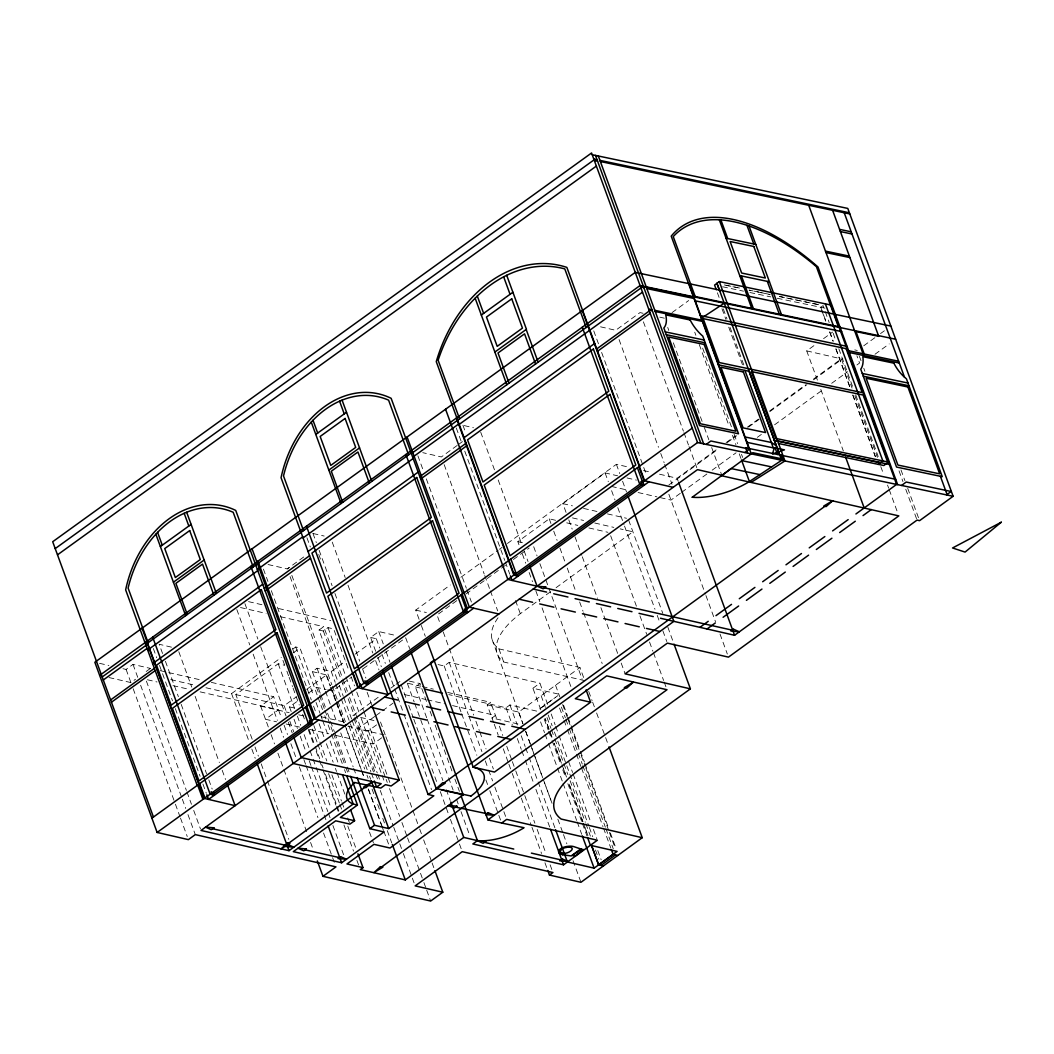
<?xml version="1.0" encoding="UTF-8"?>
<svg xmlns="http://www.w3.org/2000/svg" width="1054" height="1054" viewBox="0 0 1054 1054"><rect width="100%" height="100%" fill="white"/><g stroke="black" fill="none" stroke-linecap="round" stroke-linejoin="round"><path stroke-width="0.75" stroke-dasharray="5 3.75" d="M820.658 307.386L823.082 305.581L824.676 310.271M337.082 679.316L319.059 630.055L323.71 626.656L342.3 677.458M319.059 630.055L323.354 631.017L328.005 627.617L333.657 628.922M426.646 717.708L415.381 686.918L419.966 683.572L427.845 705.126M540.807 709.803L532.929 688.249L559.634 694.349L536.644 711.107L509.938 704.942L506.052 707.761L448.78 694.599M122.975 668.71L126.098 669.435L133.002 664.415L150.59 668.447M109.036 677.551L130.907 682.584L135.518 679.237M146.19 671.49L150.116 668.631M268.072 564.536L287.268 568.923L304.316 556.552M457.186 445.447L441.362 456.949L422.759 452.653M458.503 444.485L462.456 441.613M672.017 312.616L688.67 300.535M205.952 687.735L231.551 693.611L281.326 657.446M293.117 648.882L295.739 646.985L299.982 647.999L317.438 695.732M252.183 739.236L235.846 694.586L278.216 663.77L284.54 665.245M293.42 652.755L299.982 647.999M268.309 726.97L260.681 706.114L273.671 696.681L281.299 717.524M235.846 694.586L284.158 705.719L296.082 697.05M306.674 689.356L326.529 674.916L330.469 685.693M320.232 693.176L312.353 671.622L317.056 668.236L331.246 671.517L345.831 660.924M355.106 654.178L376.318 638.75L379.703 647.999M419.097 619.33L415.724 610.095L450.269 584.996M460.901 577.276L498.107 550.241M499.438 549.266L502.099 547.342M507.409 543.482L616.379 464.313L629.172 467.238M566.064 512.402L562.849 503.641L605.088 472.917L617.618 475.802M291.194 711.529L289.507 706.905L297.215 701.305M308.782 692.9L316.503 687.3L326.121 689.5M518.963 544.734L517.843 541.651L549.226 518.832L555.577 520.294M327.715 689.869L332.524 690.976L351.153 677.432M363.129 668.723L405.698 637.775L409.65 648.553M456.777 600.661L437.028 615.009L440.401 624.245M465.987 593.955L500.215 569.081M501.533 568.132L505.485 565.26M513.377 559.516L529.174 548.04M817.417 380.138L806.718 350.89L815.796 344.302M823.569 338.65L832.647 332.063M659.527 474.208L677.103 478.239L716.839 449.36M726.114 442.614L735.389 435.869M747.299 427.213L759.223 418.543M769.815 410.836L805.585 384.842M813.53 379.058L841.342 358.834L852.054 388.096M668.842 484.998L717.972 449.294M727.273 442.535L736.575 435.776M748.524 427.094L759.144 419.373M769.776 411.653L806.956 384.631M813.596 379.809L842.818 358.571M352.892 715.666L380.349 695.719M390.81 688.117L394.736 685.271M396.054 684.323L399.967 681.477M863.74 345.791L875.347 337.346M880.512 333.591L884.385 330.772M680.291 493.325L670.99 500.083L658.46 497.211M681.622 492.363L706.852 474.023M712.161 470.163L736.074 452.798M757.312 437.357L762.635 433.497M774.585 424.802L823.727 389.097M831.685 383.3L847.627 371.719M856.928 364.974L859.577 363.037L856.902 355.738M374.71 716.47L357.701 728.815L383.801 734.822M376.014 715.521L381.245 711.727M382.549 710.765L393.01 703.176M875.004 354.249L889.194 343.92M584.772 680.647L503.707 662.004A84.834 36.521 -20.1 0 1 520.32 613.678L550.794 591.518M556.09 587.671L632.927 531.796L620.187 528.871M493.667 722.622L487.172 704.849L490.65 702.32L497.159 720.08M532.929 688.249L539.898 683.176L547.79 704.731M487.172 704.849L518.66 712.082L579.95 667.498L584.232 679.184M541.163 707.801L555.629 697.274M347.794 726.101L368.373 730.83L376.871 724.665M381.693 737.813L373.195 743.979L335.185 735.257M375.685 651.293L370.613 637.433L378.755 631.557L396.567 635.667M438.069 664.573L444.182 665.97L449.215 662.334L539.898 683.176M287.268 568.923L289.007 567.684M758.761 292.09L749.051 290.113L755.507 291.444M760.303 292.485L770.013 294.461M779.591 296.53L819.841 304.922L779.631 296.503M757.115 291.787L769.987 294.488M722.622 286.78L743.518 291.167M749.947 292.525L770.843 296.912M777.272 298.256L824.979 308.163M643.546 470.545L651.543 472.376M627.025 477.949L636.418 480.11M611.465 486.434L627.13 490.018M638.105 492.534L656.892 496.842M313.078 533.508L324.184 536.051M160.182 670.647L201.736 680.173M211.327 682.373L273.671 696.681M289.507 706.905L295.91 708.38M321.444 716.812L344.724 722.148M147.402 679.764L156.993 681.964M172.988 685.627L188.969 689.29M200.155 691.859L278.48 709.829L265.503 719.263L276.583 721.806M260.681 706.114L289.191 712.662M298.69 714.836L303.447 715.929M286.082 723.993L300.337 727.26M309.836 729.447L328.848 733.795M643.059 313.288L640.028 312.59L615.681 330.284L599.818 326.648M659.778 317.135L664.336 318.189M806.718 350.89L841.342 358.834M464.221 425.605L473.444 427.726M562.849 503.641L572.401 505.828M583.547 508.397L597.868 511.691M607.42 513.891L626.524 518.278M572.441 517.883L583.587 520.452M594.719 523.008L613.823 527.395M566.683 522.837L577.79 525.393M588.896 527.935L607.934 532.31M517.843 541.651L522.428 542.705M415.724 610.095L426.369 612.545M498.041 617.776A84.834 36.521 -20.1 0 0 498.898 648.856L579.95 667.498M248.52 601.636L262.749 604.904M278.559 608.527L330.719 620.516M240.496 607.539L266.095 613.415M280.496 616.722L323.71 626.656M407.924 683.295L420.651 686.22M422.246 686.589L433.378 689.145M447.7 692.438L490.65 702.32M415.381 686.918L421.745 688.381M404.789 694.626L425.46 699.382M427.054 699.737L444.551 703.769M452.509 705.587L495.459 715.468L491.981 717.998L520.32 724.506M360.56 717.431L375.909 720.976M99.537 663.322L108.905 665.482M170.761 679.646L194.753 685.166M370.613 637.433L376.318 638.75M409.321 681.095L419.966 683.572M312.353 671.622L326.529 674.916M854.768 349.888L857.284 350.481M171.499 647.169L159.18 644.257L162.593 653.572M859.418 356.331L861.026 360.705M863.793 368.254L864.912 371.324M900.972 469.873L904.912 480.65M907.731 488.345L919.562 520.676M899.022 470.822L902.962 481.599M905.781 489.293L917.046 520.096M825.308 311.76L829.182 322.59M833.2 333.314L835.941 341.061M838.826 348.716L853.411 388.794M855.729 394.907L878.206 456.54M854.873 395.79L877.402 457.383M880.788 466.619L883.608 474.313M887.547 485.09L888.68 488.173M889.233 489.715L898.258 514.352M820.789 307.281L825.862 321.141M829.801 331.918L833.187 341.153M836.006 348.861L850.091 387.345M852.91 395.052L875.439 456.632M821.791 310.456L825.73 321.233M829.682 332.01L833.055 341.259M835.875 348.953L849.959 387.45M852.778 395.145L875.321 456.725M820.802 389.374L843.345 450.967M717.405 292.788L719.091 297.412M723.307 308.941L726.983 318.967M730.066 327.425L743.887 365.158M721.964 308.664L725.903 319.441M728.722 327.135L742.806 365.633M702.636 348.11L731.924 428.174M734.177 434.34L737.563 443.576M741.502 454.353L742.635 457.436M694.744 332.194L695.864 335.277M699.25 344.513L729.104 426.119M732.49 435.355L735.876 444.59M739.249 453.826L740.936 458.45M667.722 327.425L668.842 330.508M673.348 342.827L702.083 421.35M704.349 427.516L708.855 439.834M711.674 447.528L721.252 473.707M643.401 321.826L683.414 431.152M683.98 432.68L688.486 444.999M689.039 446.54L696.931 468.095M677.103 478.239L678.236 481.322M619.054 339.533L658.5 447.304M660.753 453.47L664.139 462.706M664.692 464.247L672.017 484.26M668.855 494.234L705.363 594.008M705.93 595.536L715.508 621.715M720.014 634.034L727.339 654.047M593.745 330.877L598.817 344.724M601.623 352.431L646.708 475.604M616.379 464.313L619.765 473.549M622.585 481.243L626.524 492.02M628.645 520.109L662.795 613.402M667.867 627.262L672.926 641.109M605.088 472.917L608.303 481.691M611.597 490.69L614.969 499.925M617.789 507.633L623.994 524.563M624.548 526.104L654.982 609.252M657.235 615.404L660.054 623.112M662.861 630.806L666.813 641.583M610.648 535.748L636.563 606.577M639.949 615.813L646.708 634.297M649.527 641.991L652.9 651.227M653.467 652.769L663.612 680.489M664.178 682.017L666.431 688.183M568.791 519.859L572.177 529.108M574.983 536.802L581.755 555.274M582.309 556.815L597.526 598.395M600.912 607.631L617.815 653.823M621.188 663.058L625.141 673.835M549.226 518.832L550.913 523.456M553.732 531.15L557.118 540.386M559.938 548.08L565.01 561.94M567.263 568.106L576.274 592.73M579.647 601.979L583.033 611.215M583.6 612.756L602.19 663.559M588.712 691.424L592.098 700.66M592.651 702.201L594.351 706.812M596.604 712.978L605.049 736.074M605.615 737.616L608.435 745.31M533.693 546.71L537.066 555.945M539.885 563.64L548.343 586.735M548.897 588.277L582.151 679.119M480.729 432.232L494.813 470.73M498.199 479.965L521.862 544.628M524.115 550.794L528.054 561.571M522.349 553.969L525.722 563.205M529.108 572.441L532.494 581.676M535.867 590.925L539.819 601.702M542.072 607.855L571.373 687.919M462.93 425.236L465.749 432.93M563.574 705.139L567.526 715.916M568.08 717.445L579.924 749.789M580.477 751.318L584.43 762.108M584.983 763.636L608.092 826.771M610.345 832.923L615.984 848.325M555.537 685.245L559.819 696.931M562.612 704.546L567.684 718.406M568.238 719.948L580.635 753.821M581.202 755.362L585.141 766.139M585.708 767.681L608.817 830.802M609.37 832.344L615.009 847.745M561.4 707.076L565.352 717.853M565.906 719.395L568.725 727.089M569.292 728.63L577.737 751.726M578.303 753.267L582.256 764.045M582.809 765.586L605.352 827.179M605.918 828.721L613.244 848.733M559.569 708.051L563.521 718.828M564.074 720.369L566.894 728.064M567.46 729.605L575.919 752.701M576.472 754.242L580.978 766.561M581.544 768.102L602.954 826.613M603.52 828.154L610.846 848.167M456.303 428.029L461.942 443.431M464.748 451.125L504.761 560.438M505.327 561.98L509.833 574.298M515.511 600.53L520.32 613.678M551.163 713.966L555.115 724.757M555.682 726.285L558.488 733.992M559.055 735.534L568.066 760.158M568.633 761.699L572.586 772.477M573.139 774.018L591.175 823.293M593.428 829.445L596.814 838.694M541.137 695.719L545.419 707.405M548.212 715.034L552.151 725.811M554.404 731.963L557.223 739.658M557.79 741.199L566.235 764.295M566.802 765.836L588.778 825.888M589.331 827.43L592.717 836.665M597.789 850.525L601.175 859.761M547 717.55L550.939 728.327M551.505 729.869L554.325 737.576M554.891 739.117L563.337 762.213M563.903 763.742L567.842 774.519M570.095 780.685L585.313 822.252M585.879 823.793L590.385 836.112M595.457 849.972L598.843 859.208M544.193 719.039L548.133 729.816M548.699 731.357L551.519 739.065M552.085 740.593L560.53 763.689M562.783 769.855L565.603 777.549M567.856 783.715L581.94 822.199M582.506 823.741L587.012 836.059M540.583 721.885L544.523 732.662M545.089 734.203L547.909 741.897M548.475 743.439L556.92 766.535M557.487 768.076L562.559 781.936M563.126 783.478L576.643 820.42M577.21 821.962L581.716 834.281M444.182 464.643L484.181 573.969M484.748 575.51L489.82 589.357M490.387 590.899L497.712 610.912M498.898 648.856L503.707 662.004M518.66 712.082L522.942 723.769M525.722 731.397L531.361 746.785M531.927 748.327L543.759 780.658M544.325 782.2L552.217 803.754M557.843 819.156L562.915 833.016M563.482 834.557L566.854 843.793M573.06 860.723L580.952 882.29M492.06 639.449L522.797 723.426M525.603 731.12L530.122 743.439M530.676 744.98L542.507 777.312M543.073 778.853L552.085 803.491M509.938 704.942L517.264 724.954M521.203 735.732L525.142 746.509M525.709 748.05L528.528 755.744M529.095 757.286L555.01 828.115M417.885 455.789L423.524 471.178M426.33 478.885L466.342 588.198M466.909 589.739L471.415 602.058M506.052 707.761L512.257 724.704M517.33 738.551L521.269 749.341M521.835 750.87L524.655 758.577M525.221 760.118L533.667 783.214M535.919 789.367L550.004 827.864M499.412 726.246L502.784 735.481M506.737 746.258L511.809 760.118M512.363 761.66L515.182 769.354M515.749 770.896L534.905 823.24M537.158 829.406L546.17 854.043M550.122 864.82L552.375 870.973M494.234 724.164L498.173 734.941M503.245 748.788L508.318 762.648M508.884 764.19L511.704 771.884M512.257 773.425L520.716 796.521M521.282 798.062L531.414 825.783M531.98 827.324L541.558 853.49M544.944 862.739L547.197 868.891M443.22 631.939L473.654 715.086M475.907 721.239L479.28 730.488M479.847 732.029L486.039 748.959M489.425 758.195L493.364 768.972M449.215 662.334L468.371 714.691M468.938 716.219L481.902 751.634M485.275 760.883L488.094 768.577M488.661 770.118L492.6 780.895M494.853 787.048L506.131 817.851M444.182 665.97L461.085 712.161M461.652 713.69L476.856 755.27M485.881 779.907L487.567 784.519M489.82 790.684L501.085 821.474M421.35 625.496L425.302 636.273M430.098 711.279L432.364 717.445M435.17 725.139L452.074 771.33M454.893 779.025L459.399 791.343M427.213 719.25L448.055 776.218M448.622 777.76L453.128 790.078M456.514 799.314L458.2 803.938M461.02 811.633L470.031 836.27M407.397 683.466L414.156 701.938M414.723 703.479L442.891 780.461M446.277 789.696L450.216 800.473M401.034 684.389L406.475 699.237M408.728 705.403L413.234 717.721M413.8 719.263L436.896 782.384M440.282 791.62L449.86 817.799M450.427 819.34L462.258 851.672M378.755 631.557L383.261 643.875M386.08 651.57L390.02 662.347M381.956 654.152L385.342 663.388M388.715 672.623L403.366 712.662M403.932 714.204L431.547 789.644M377.938 657.446L381.324 666.681M332.234 542.125L345.185 577.539M348.004 585.233L372.8 652.979M375.619 660.674L378.992 669.922M312.946 533.39L316.332 542.626M319.151 550.32L332.102 585.734M334.922 593.442L359.717 661.187M362.536 668.882L365.909 678.117M380.52 722.03L385.329 735.178M385.896 736.72L419.136 827.561M419.703 829.103L421.389 833.714M423.642 839.88L431.534 861.434M432.1 862.976L434.353 869.128M318.756 554.444L320.442 559.068M367.148 692.333L371.654 704.652M306.938 537.738L310.324 546.973M334.223 630.463L348.861 670.502M351.127 676.655L354.5 685.89M356.753 692.056L363.511 710.528M364.078 712.069L390.56 784.439M368.373 730.83L385.58 777.852M386.146 779.393L387.279 782.463M389.532 788.629L399.677 816.336M401.93 822.502L407.002 836.362M407.555 837.89L410.941 847.139M411.508 848.668L423.339 881.012M423.906 882.554L426.159 888.706M426.712 890.248L430.664 901.025M328.005 627.617L345.475 675.351M346.041 676.892L350.547 689.211M351.114 690.739L358.992 712.306M361.245 718.459L381.535 773.886M382.101 775.428L384.921 783.122M342.866 679L347.372 691.319M349.625 697.471L377.24 772.925M377.793 774.466L380.046 780.619M323.354 631.017L340.824 678.75M341.391 680.291L345.896 692.61M348.149 698.762L354.342 715.706M354.908 717.247L375.198 772.674M375.751 774.216L378.57 781.91M353.96 718.591L373.485 771.936M380.244 790.408L393.195 825.822M393.761 827.364L402.773 852.001M403.339 853.529L411.798 876.625M412.351 878.166L414.617 884.332M339.335 685.482L343.288 696.259M343.854 697.801L351.733 719.355M352.299 720.896L370.889 771.699M371.456 773.241L373.709 779.407M331.246 671.517L335.185 682.307M335.752 683.835L340.824 697.695M341.391 699.237L367.306 770.066M369.559 776.218L370.679 779.301M348.953 725.942L364.724 769.051M366.976 775.204L368.109 778.287M372.049 789.064L375.435 798.3M377.688 804.466L379.374 809.077M382.76 818.326L384.446 822.937M387.266 830.631L391.772 842.95M291.826 575.379L331.826 684.705M332.392 686.246L337.464 700.106M338.031 701.635L345.356 721.661M332.524 690.976L335.91 700.212M336.476 701.753L344.355 723.307M344.921 724.849L361.258 769.499M361.825 771.041L364.078 777.193M368.584 789.512L383.234 829.538M383.801 831.079L389.44 846.481M331.035 687.234L343.999 722.636M346.252 728.801L360.903 768.827M361.469 770.369L364.276 778.076M368.228 788.853L381.179 824.268M381.746 825.796L383.445 830.42M290.087 576.617L330.086 685.943M330.653 687.485L335.725 701.332M336.292 702.873L343.617 722.899M317.056 668.236L324.948 689.79M325.515 691.332L330.587 705.192M331.154 706.733L336.779 722.122M340.732 732.899L353.13 766.772M353.683 768.313L356.502 776.007M320.798 694.718L325.304 707.036M327.557 713.189L334.329 731.674M334.882 733.215L346.726 765.547M347.28 767.088L350.099 774.782M316.503 687.3L324.395 708.855M324.948 710.396L332.84 731.95M333.407 733.492L345.238 765.823M345.804 767.365L348.057 773.517M369.467 832.028L373.406 842.805M318.005 697.261L322.511 709.579M324.764 715.745L325.897 718.828M328.15 724.981L330.969 732.675M331.536 734.216L342.234 763.478M344.487 769.631L345.62 772.714M295.739 646.985L313.776 696.259M316.029 702.412L319.968 713.189M320.535 714.731L322.221 719.342M322.787 720.883L327.86 734.743M330.113 740.909L338.558 764.005M263.421 569.107L267.94 581.426M271.313 590.662L311.325 699.975M313.578 706.14L315.831 712.293M319.085 723.716L324.158 737.576M326.411 743.742L333.169 762.213M335.422 768.366L336.542 771.449M337.109 772.99L345.001 794.545M313.868 725.587L326.832 760.988M331.891 774.848L341.47 801.027M342.036 802.568L343.736 807.18M347.675 817.97L349.361 822.581M312.287 729.052L317.359 742.912M317.926 744.453L323.565 759.855M328.637 773.702L339.335 802.964M339.902 804.505L341.588 809.116M347.794 826.059L356.239 849.155M309.02 729.473L314.645 744.875M315.212 746.416L319.718 758.735M321.971 764.888L323.104 767.971M325.357 774.123L336.621 804.927M337.188 806.455L338.874 811.079M343.947 824.939L353.525 851.105M356.911 860.354L358.597 864.965M282.92 660.384L284.62 665.008M286.872 671.161L288.559 675.785M289.125 677.327L292.498 686.562M293.065 688.104L299.27 705.034M302.643 714.269L304.342 718.894M308.282 729.671L313.921 745.073M316.174 751.225L318.993 758.92M319.546 760.461L322.366 768.168M322.932 769.697L335.897 805.111M336.45 806.653L338.15 811.277M278.216 663.77L294.553 708.42M297.373 716.127L300.746 725.363M304.132 734.598L312.59 757.694M313.143 759.236L331.18 808.51M294.013 719.223L297.399 728.459M300.206 736.153L305.844 751.555M309.23 760.79L310.917 765.415M311.483 766.956L327.82 811.606M328.387 813.148L330.073 817.759M332.893 825.466L343.591 854.715M284.158 705.719L286.978 713.413M289.797 721.12L293.737 731.898M303.881 759.605L305.568 764.229M306.134 765.771L323.604 813.504M324.171 815.045L326.424 821.198M244.91 603.626L257.874 639.04M260.681 646.734L286.042 716.022M288.295 722.188L292.235 732.965M284.119 725.231L287.492 734.467M290.878 743.702L296.517 759.104M299.323 766.798L317.926 817.614M323.552 833.003L332.01 856.098M332.577 857.64L334.829 863.806M236.821 609.515L249.772 644.929M253.158 654.165L277.386 720.369M280.206 728.064L283.579 737.299M271.128 734.664L274.514 743.9M277.9 753.136L306.635 831.672M310.574 842.449L313.394 850.143M255.002 746.93L258.388 756.166M261.194 763.873L266.833 779.262M267.4 780.803L288.809 839.313M231.551 693.611L249.007 741.344M251.827 749.038L255.213 758.287M178.798 651.701L191.749 687.116M195.135 696.351L219.364 762.569M222.183 770.263L225.556 779.499M165.412 661.266L178.376 696.681M181.196 704.375L206.544 773.662M208.797 779.828L212.183 789.064M153.344 648.526L156.717 657.762M159.536 665.456L172.5 700.87M175.32 708.565L200.115 776.311M202.921 784.018L206.307 793.254M146.387 681.095L186.387 790.421M186.953 791.962L191.459 804.281M193.712 810.434L200.471 828.918M133.002 664.415L137.824 677.564M140.63 685.258L181.762 797.654M182.329 799.195L185.715 808.431M187.968 814.597L195.293 834.61M126.098 669.435L130.907 682.584M133.16 688.736L174.859 802.674M175.425 804.215L179.931 816.534M180.497 818.075L187.256 836.547M739.473 288.045L723.334 284.712L739.421 288.085M549.055 729.355L545.116 718.578L549.055 729.355M551.874 737.062L549.621 730.896L551.861 737.049M561.453 763.228L554.127 743.215L561.439 763.228M566.525 777.088L562.019 764.769L566.512 777.088M582.862 821.738L568.778 783.254L582.862 821.738M587.934 835.598L583.429 823.279L587.921 835.598"/><path stroke-width="1.5" d="M391.706 666.971L436.224 788.603L442.746 782.7L445.196 783.214L428.082 794.479L383.01 671.306M572.441 855.426L575.115 856.164L583.363 849.564M471.059 795.994L474.023 793.675A44.215 19.038 -20.1 0 0 475.96 767.958L473.259 767.167M99.656 675.403L257.966 561.163L315.449 718.209L314.342 719.026L252.064 548.831L635.259 272.38L890.841 326.081M855.927 513.97L896.611 484.405L830.974 305.041L719.302 281.576L714.586 285.094L716.272 289.705M706.272 444.406L710.857 440.994L749.513 449.123L744.928 452.535M692.201 497.264L752.806 452.706L783.412 459.149L749.394 481.546A50.5 21.739 -20.1 0 1 692.267 497.251M878.14 464.432L882.857 460.914L825.374 303.868M901.592 485.459L906.176 482.034L951.103 491.48L946.518 494.893M572.348 855.44L581.584 849.181M288.73 843.2L364.71 787.457M381.68 866.928L625.589 687.867M350.639 809.946L354.579 820.723L349.928 824.123L335.686 820.816L293.315 851.632L341.628 862.765L383.999 831.962L369.822 828.668L350.666 776.324M461.099 795.968L477.436 840.618L472.851 843.964L563.534 864.807L597.368 840.222L506.684 819.38L501.651 823.016L487.897 819.88L430.427 662.821L434.406 659.936M555.577 829.656L567.408 861.988L594.113 868.153L617.104 851.408L590.398 845.295L587.579 837.601M151.895 818.154L692.254 428.135M699.948 627.341L708.222 621.307M762.661 581.742L778.168 570.451M785.981 564.812L801.475 553.521M707.076 628.961L715.337 622.927M769.789 583.363L785.283 572.072M793.095 566.433L808.602 555.142M863.042 515.59L871.315 509.556M721.806 475.235L697.498 469.636L201.037 830.447L289.02 850.67L353.209 804.031L357.451 805.045L346.74 775.797M357.451 805.045L340.402 817.43L354.579 820.723M443.971 782.964L824.939 506.289M317.333 860.92L322.972 876.322L335.949 866.875L195.293 834.61L188.376 839.63L157.125 832.449L94.847 662.255L252.064 548.831M369.822 828.668L374.539 825.282L388.715 828.576L433.8 795.81L428.082 794.479M426.989 640.898L473.193 767.141L673.849 621.359L734.572 635.285L898.812 515.893L721.41 475.71L731.041 468.543L759.934 474.616M411.337 653.177L463.167 794.821L389.993 848.022L373.972 844.346L346.977 863.951L362.998 867.626L357.925 853.766M586.09 689.896L590.596 702.214L494.497 772.055L473.193 767.141M362.998 867.626L360.297 869.59L405.289 879.906L463.747 837.429L477.436 840.618M487.897 819.88L666.998 689.724L606.696 675.877L575.313 698.697L590.596 702.214M592.203 154.714L847.785 208.415L953.119 496.289L919.562 520.676L917.046 520.096L728.472 657.129L667.38 643.124L625.141 673.835L690.396 688.842L674.059 644.192M690.396 688.842L577.79 770.724A84.834 36.521 -20.1 0 0 561.189 819.063L642.242 837.693L609.001 746.851M547.764 870.433L549.45 875.044L552.942 872.514L462.258 851.672L415.171 885.874L442.799 892.224L434.92 870.67M642.242 837.693L617.828 855.44L613.099 854.32L598.632 864.847L591.307 844.834M601.096 865.374L615.496 854.886M617.828 855.44L580.952 882.29L549.45 875.044M832.607 530.9L848.167 519.609M715.969 615.655L731.529 604.377M739.289 598.725L754.914 587.394M809.222 547.869L824.86 536.539M816.349 549.49L831.909 538.212M839.669 532.56L855.295 521.229M723.097 617.275L738.656 605.997M746.403 600.345L761.963 589.067M442.799 892.224L430.664 901.025L322.972 876.322M55.216 548.594L594.074 159.839M57.496 554.839L596.366 166.097M160.379 546.552L191.103 524.378M315.792 434.432L346.516 412.259M481.322 315.041L512.903 292.261M173.423 582.19L204.147 560.017M328.835 470.071L359.559 447.897M494.866 352.049L526.447 329.283L506.697 275.305M256.873 561.98L640.068 285.529L895.65 339.23M145.65 644.508L411.152 452.97M411.376 453.602L640.964 287.979M102.185 676.958L145.966 645.377M103.292 679.975L147.073 648.394M412.694 457.186L459.004 423.774M257.36 569.542L302.682 536.842M459.228 424.38L642.505 292.169M147.665 650.041L257.756 570.622M303.078 537.922L413.168 458.503M464.089 437.66L594.693 343.433M152.646 663.638L262.736 584.219M308.058 551.519L418.148 472.1M264.264 588.409L309.586 555.708M596.709 348.927L649.369 310.943M110.604 699.948L154.371 668.368M419.808 476.645L466.118 443.233M265.226 591.004L310.548 558.317M597.552 351.245L650.226 313.262M111.434 702.214L155.201 670.621M420.678 479.03L467.001 445.618M157.125 832.449L697.537 442.575L953.119 496.289M318.651 720.001L208.56 799.406L206.874 794.795M473.668 608.211L362.154 688.631L360.468 684.006M648.961 481.757L512.086 580.464L510.386 575.84M372.22 706.193L399.255 780.105L391.126 785.981L385.474 784.663L380.823 788.063L354.711 782.516M346.476 724.73L344.737 725.969L314.342 719.026M701.345 318.282L724.23 303.209M562.559 854.741L571.202 855.94L580.767 848.944L573.732 846.612A13.86 5.968 -20.1 0 0 570.609 846.178A14.651 6.311 -20.1 0 0 566.591 846.533A9.249 3.979 -20.1 0 0 562.836 847.561A5.296 2.279 -20.1 0 0 558.949 850.473A9.236 3.979 -20.1 0 0 558.739 852.278M593.784 159.035L597.051 159.721M599.924 160.366L849.379 212.776M600.345 161.512L849.801 213.922M594.311 160.471L597.578 161.157M839.59 229.377L851.197 231.814M840.381 231.564L852.001 234.001L904.49 377.187M825.48 251.115L849.379 256.135M826.007 252.565L849.906 257.584M726.048 238.191L755.771 244.436M739.737 275.581L769.46 281.826M693.137 296.082L839.933 326.924M640.279 286.108L643.559 286.793M646.379 287.294L693.558 297.215M854.834 331.325L878.733 336.345L832.607 210.313M640.595 286.938L643.862 287.623M646.84 288.572L694.019 298.48M694.849 300.746L841.645 331.588M700.264 315.541L847.047 346.384M848.641 350.718L898.654 361.232M648.711 309.138L651.978 309.823M654.797 310.324L701.977 320.232M649.053 310.087L652.321 310.772M655.219 311.483L702.412 321.404M849.3 352.51L899.312 363.024M665.272 331.878L704.23 340.06M862.277 373.445L907.981 383.037M666.286 334.671L705.245 342.853M863.279 376.173L908.983 385.777M718.301 364.816L749.065 371.285L779.67 454.933M774.321 440.295L890.34 464.669M775.994 440.743L880.459 462.706M778.484 443.497L883.858 465.512L888.443 462.1L775.665 438.398L751.186 371.509L863.107 395.026L887.587 461.916M744.664 436.883L771.317 442.482L776.311 445.737M746.64 442.272L775.217 448.279L777.483 454.472M895.702 479.306L745.586 447.766L747.523 453.075M741.897 460.651L771.647 466.909M582.216 767.483L583.139 767.681M436.224 788.603L470.94 796.02M455.578 807.101L486.922 813.688M501.651 823.016L524.022 827.719A39.815 17.141 -20.1 0 1 477.541 840.578M581.492 849.221L583.218 849.59M603.428 865.914L598.632 864.847L591.32 844.834M544.51 587.829L732.24 630.173M553.706 593.771L567.948 597.012M617.736 608.461L631.978 611.702M639.04 613.362L653.282 616.603M561.057 608.817L575.365 612.071M582.414 613.744L596.669 616.985M447.831 711.555L462.074 714.796M469.135 716.47L483.378 719.711M391.139 711.924L405.382 715.165M412.443 716.825L426.686 720.066M476.487 731.516L490.729 734.757M212.618 828.76L286.675 845.545M305.093 849.853L339.296 857.587M533.192 589.028L546.644 592.098M519.187 599.212L532.626 602.295M646.392 628.421L659.909 631.504M384.591 697.037L398.03 700.106M511.796 726.232L525.248 729.315M497.791 736.43L511.23 739.5M484.432 842.33L513.772 849.05M531.4 853.121L560.926 859.893M673.15 487.343L644.6 480.782L582.309 310.587M498.832 613.995L469.373 607.183L407.081 436.988M424.92 689.118L442.416 693.137M399.255 780.105L301.26 757.589L293.934 737.576M441.863 789.92L463.167 794.821M575.076 598.632L589.318 601.926M596.432 603.547L610.622 606.841M625.088 623.507L639.277 626.801M539.753 603.916L553.93 607.196M603.784 618.606L617.973 621.886M490.492 721.331L504.682 724.612M405.158 701.727L419.334 705.021M426.462 706.641L440.638 709.922M433.879 721.7L448.055 724.994M455.183 726.614L469.359 729.895M660.476 618.237L673.849 621.359L628.21 496.645M370.639 707.181L384.012 710.304M518.146 576.13L513.851 575.102L456.382 418.043M844.214 212.75L852.001 234.001M940.392 476.276L947.269 495.051M855.993 331.562L864.201 353.986M808.708 205.293L863.042 353.749M897.639 484.629L817.996 266.991A184.516 94.57 53.4 0 0 671.214 236.149L748.907 448.464M838.338 326.582L816.402 266.662A187.309 96.006 53.4 0 0 673.242 236.583L695.179 296.503M845.598 457.12L864.188 507.936M749.038 226.043L781.462 314.632M746.943 225.332L753.781 244.014M767.312 281.378L779.314 314.184M720.896 219.943L727.708 238.547M741.463 275.95L753.465 308.756M719.329 219.838L751.739 308.387M719.302 281.576L784.94 460.941L751.647 482.06L749.394 481.546L741.502 459.992M781.449 455.302L783.385 460.611M716.97 283.315L781.699 460.269M716.904 283.355L719.724 291.062M744.941 370.415L773.293 447.871M688.973 283.671L751.265 453.866M598.329 155.992L703.664 443.866M595.47 155.399L700.818 443.26M697.537 442.575L591.571 152.975L52.7 541.73L153.449 817.034M678.789 482.864L734.572 635.285M639.594 466.131L566.868 267.4A130.946 98.957 -76.7 0 0 436.264 361.627L514.273 574.799M638.935 466.606L644.218 481.046M642.426 480.624L644.113 485.248L639.752 484.273L582.282 327.214M586.222 327.465L564.786 268.902A132.738 100.301 -76.7 0 0 438.121 360.27L459.557 418.846M637.406 467.712L642.69 482.152M640.845 481.652L641.965 484.735L515.999 575.616L514.879 572.533M526.17 329.48L538.133 362.168M503.654 276.833L510.057 294.316M535.577 363.999L524.549 333.841L498.015 352.985L509.042 383.142M477.304 296.069L483.641 313.381M475.156 298.19L506.829 384.736M529.74 566.182L537.066 586.208L507.844 579.45L445.565 409.242M510.874 559.002L516.157 573.442M611.412 849.708L613.099 854.32M582.282 835.822L594.113 868.153M550.57 829.406L563.534 864.807M462.627 593.652L391.139 398.307A100.631 76.046 -76.7 0 0 281.062 477.726L357.859 687.656L388.004 694.546L380.678 674.534M462.126 594.008L467.449 608.566M465.908 607.934L467.594 612.545L463.365 611.544L405.895 454.485M460.901 594.891L466.237 609.449M408.596 454.814L388.597 400.151A98.786 74.65 -76.7 0 0 283.513 475.96L303.526 530.623M464.379 608.975L465.512 612.058L366.081 683.782L364.947 680.7M342.076 400.125L371.798 481.362M339.586 401.179L344.236 413.906M369.335 483.14L357.938 451.995L331.299 471.23L342.682 502.363M312.998 420.243L317.689 433.062M450.783 802.015L463.747 837.429M311.273 422.087L341.074 503.522M367.042 681.2L368.162 684.283L363.933 683.269L306.464 526.209M355 671.293L360.323 685.851M353.011 672.729L358.334 687.287M374.275 780.948L376.528 787.101L381.179 783.702L293.157 763.478L285.278 741.924M371.245 780.843L388.715 828.576M392.338 844.491L405.289 879.906M357.069 777.549L374.539 825.282M342.51 774.782L353.209 804.031A38.497 16.574 -20.1 0 1 354.776 782.476M307.215 705.772L235.727 510.426A100.631 76.046 -76.7 0 0 125.65 589.845L197.124 785.19M306.714 706.127L312.037 720.686M310.943 719.724L312.643 724.348L308.335 723.387L250.865 566.327M305.502 707.01L310.825 721.568M253.184 566.933L233.184 512.27A98.786 74.65 -76.7 0 0 128.101 588.079L148.113 642.742M309.362 720.752L310.495 723.834L212.289 794.703L211.156 791.633M328.11 825.822L341.628 862.765M186.663 512.244L216.399 593.481M184.173 513.298L188.824 526.025M213.922 595.26L202.526 564.114L175.886 583.349L187.269 614.482M256.899 762.898L289.02 850.67M157.586 532.362L162.276 545.181M155.86 534.207L185.662 615.641M227.242 784.123L235.134 805.678L204.331 798.405L142.04 628.197M213.303 792.147L214.436 795.217L210.141 794.189L152.672 637.143M199.588 783.412L204.924 797.97M146.664 641.491L204.133 798.537M197.599 784.848L202.921 799.406M558.646 852.317A13.201 5.678 -20.1 0 0 559.898 853.727A18.564 7.997 -20.1 0 0 562.678 854.702M562.744 853.305A5.771 2.49 -20.1 0 0 570.491 851.184A5.771 2.49 -20.1 0 0 570.794 847.416A7.813 3.36 -20.1 0 0 568.712 847.179M566.077 847.456A8.88 3.821 -20.1 0 1 568.752 847.152M566.117 847.442A6.245 2.688 -20.1 0 0 563.626 848.206A4.361 1.884 -20.1 0 0 560.623 850.367M560.609 850.394A6.284 2.701 -20.1 0 0 560.346 851.645A8.024 3.452 -20.1 0 0 561.15 852.581M562.823 853.253A10.369 4.466 -20.1 0 1 561.176 852.581M774.321 447.739L772.503 453.958L784.466 449.86L774.321 447.739M372.391 781.791L365.936 787.707L363.538 787.154L372.391 781.791M287.558 842.963L280.97 848.918L289.89 843.516L287.558 842.963M380.454 866.665L373.933 872.58L382.852 867.178L380.454 866.665M633.27 682.201L626.748 688.104L624.35 687.603L633.27 682.201M832.752 500.65L826.112 506.592L823.78 506.039L832.752 500.65M1001.3 522.204L965.069 552.085L952.552 547.975L1001.3 522.204M545.735 586.92L543.205 588.791L537.316 586.261L545.735 586.92M340.521 856.678L338.005 858.549L346.423 859.208L340.521 856.678M456.869 806.139L454.274 808.062L448.266 805.572L456.869 806.139M488.213 812.726L485.63 814.65L494.168 815.216L488.213 812.726M485.657 841.421L483.14 843.292L477.304 840.71L485.657 841.421M189.694 530.584L164.74 548.581L175.346 577.526L200.286 559.529L189.694 530.584M345.106 418.464L320.152 436.461L330.758 465.407L355.699 447.41L345.106 418.464M511.73 298.835L486.474 317.056L497.198 346.344L522.455 328.123L511.73 298.835M593.389 349.058L467.554 439.834L482.982 481.981L608.817 391.218L593.389 349.058M261.3 589.621L156.532 665.206L171.156 705.179L275.924 629.594L261.3 589.621M416.712 477.502L311.944 553.087L326.569 593.059L431.336 517.474L416.712 477.502M277.11 632.835L172.434 708.367L198.982 780.909L303.657 705.389L277.11 632.835M432.522 520.729L327.847 596.248L354.394 668.789L459.07 593.27L432.522 520.729M609.95 394.341L484.194 485.064L510.057 555.735L635.812 465.012L609.95 394.341M213.909 827.798L211.261 829.709L205.504 827.14L213.909 827.798M288.032 844.597L285.45 846.467L293.802 847.166L288.032 844.597M306.385 848.944L303.802 850.815L297.966 848.233L306.385 848.944M733.531 629.212L730.949 631.069L739.355 631.794L733.531 629.212M562.283 858.944L559.7 860.802L568.053 861.513L562.283 858.944M753.808 246.478L730.106 241.498L741.647 273.039L765.349 278.019L753.808 246.478M846.138 348.676L703.176 318.624L719.25 362.55L862.212 392.602L846.138 348.676M690.146 319.981L665.746 314.856A27.641 14.163 53.4 0 1 663.836 327.965L699.566 425.605L738.525 433.787L702.794 336.147A28.484 14.598 53.4 0 1 690.146 319.981M893.897 363.182L862.831 356.66A34.202 17.536 53.4 0 1 860.749 369.229L896.546 467.067L942.25 476.671L906.44 378.834A25.046 12.832 53.4 0 1 893.897 363.182M907.889 387.002L866.124 378.228L897.903 465.064L939.667 473.839L907.889 387.002M704.164 344.474L668.671 337.017L700.409 423.748L735.903 431.205L704.164 344.474M743.386 371.97L720.949 367.253L743.136 427.871L765.573 432.588L743.386 371.97"/></g></svg>
